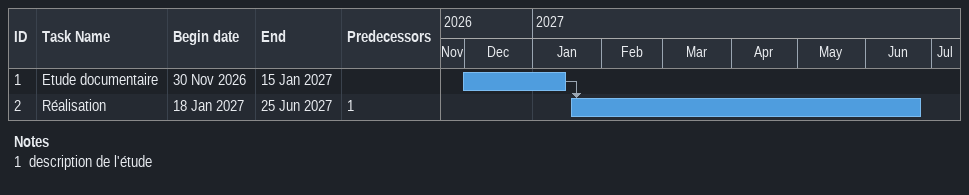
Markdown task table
| ID | Task | Start | Finish | Predecessors |
|---|---|---|---|---|
| 1 | Etude documentaire | 2026-11-30 | 2027-01-15 |  |
| 2 | Réalisation | 2027-01-18 | 2027-06-25 | 1 |

Notes
- 1: description de l'étude
